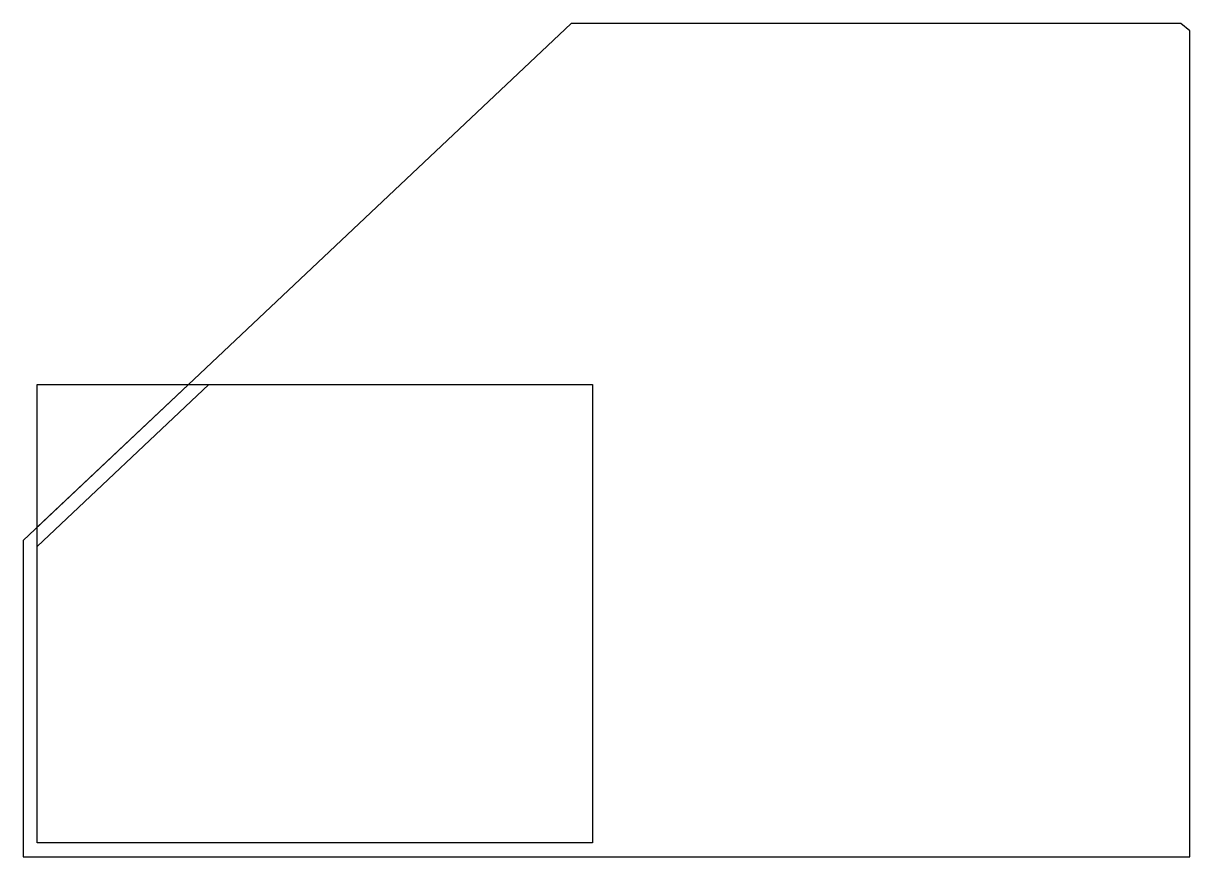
# Model space of a CAD drawing. Header units: millimetres. Extents: x 5 to 89, y 5 to 65.
import ezdxf

# ---------------------------------------------------------------- set-up
doc = ezdxf.new("R2010")
doc.units = ezdxf.units.MM
doc.layers.get('0').update_dxf_attribs({"linetype": 'CONTINUOUS'})

msp = doc.modelspace()

# ---------------------------------------------------------------- linework, layer by layer
for p, q in [((6, 27.338), (18.359, 39)), ((6, 28.713), (16.902, 39))]:
    msp.add_line(p, q)
for points in [[(89, 64.463), (88.36, 65), (44.455, 65), (5, 27.77), (5, 5), (89, 5)], [(6, 39), (46, 39), (46, 6), (6, 6)]]:
    msp.add_lwpolyline(points, close=True)

doc.saveas('drawing.dxf')
